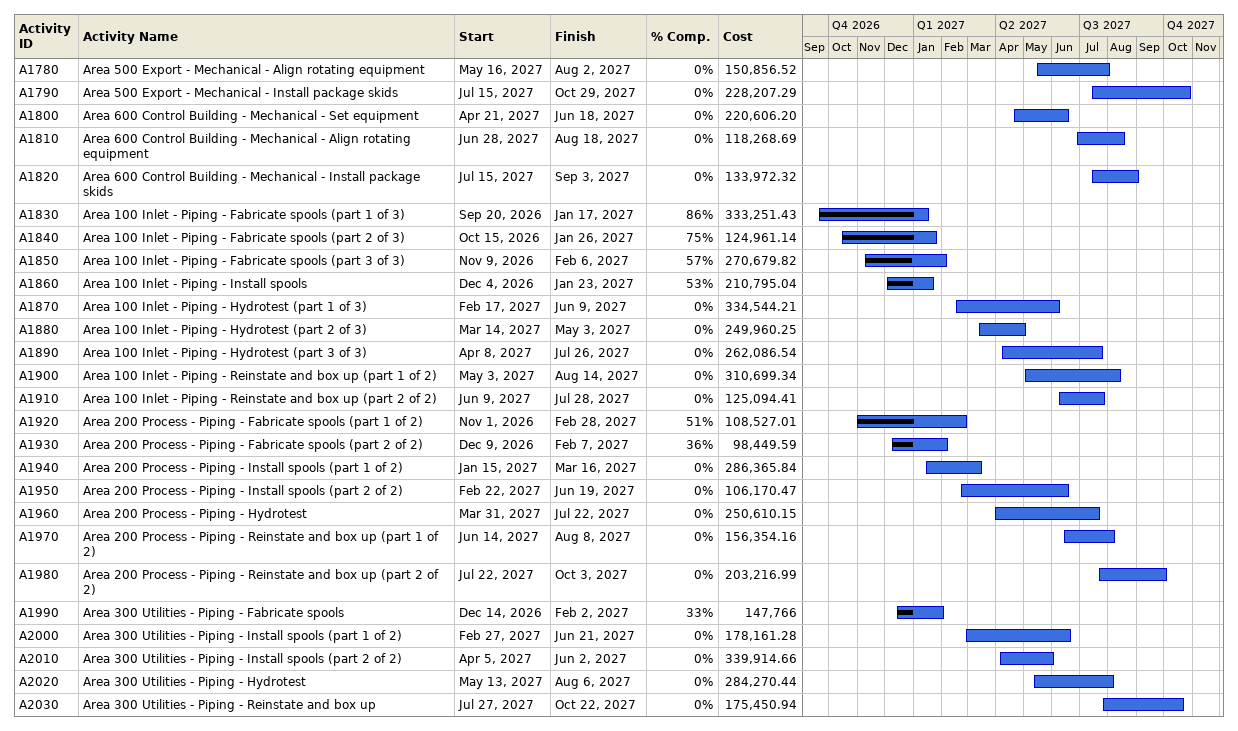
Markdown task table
| ID | Task | Start | Finish | % complete | Cost |
|---|---|---|---|---|---|
| A1780 | Area 500 Export - Mechanical - Align rotating equipment | 2027-05-16 | 2027-08-02 | 0 | 150856.52 |
| A1790 | Area 500 Export - Mechanical - Install package skids | 2027-07-15 | 2027-10-29 | 0 | 228207.29 |
| A1800 | Area 600 Control Building - Mechanical - Set equipment | 2027-04-21 | 2027-06-18 | 0 | 220606.20 |
| A1810 | Area 600 Control Building - Mechanical - Align rotating equipment | 2027-06-28 | 2027-08-18 | 0 | 118268.69 |
| A1820 | Area 600 Control Building - Mechanical - Install package skids | 2027-07-15 | 2027-09-03 | 0 | 133972.32 |
| A1830 | Area 100 Inlet - Piping - Fabricate spools (part 1 of 3) | 2026-09-20 | 2027-01-17 | 86 | 333251.43 |
| A1840 | Area 100 Inlet - Piping - Fabricate spools (part 2 of 3) | 2026-10-15 | 2027-01-26 | 75 | 124961.14 |
| A1850 | Area 100 Inlet - Piping - Fabricate spools (part 3 of 3) | 2026-11-09 | 2027-02-06 | 57 | 270679.82 |
| A1860 | Area 100 Inlet - Piping - Install spools | 2026-12-04 | 2027-01-23 | 53 | 210795.04 |
| A1870 | Area 100 Inlet - Piping - Hydrotest (part 1 of 3) | 2027-02-17 | 2027-06-09 | 0 | 334544.21 |
| A1880 | Area 100 Inlet - Piping - Hydrotest (part 2 of 3) | 2027-03-14 | 2027-05-03 | 0 | 249960.25 |
| A1890 | Area 100 Inlet - Piping - Hydrotest (part 3 of 3) | 2027-04-08 | 2027-07-26 | 0 | 262086.54 |
| A1900 | Area 100 Inlet - Piping - Reinstate and box up (part 1 of 2) | 2027-05-03 | 2027-08-14 | 0 | 310699.34 |
| A1910 | Area 100 Inlet - Piping - Reinstate and box up (part 2 of 2) | 2027-06-09 | 2027-07-28 | 0 | 125094.41 |
| A1920 | Area 200 Process - Piping - Fabricate spools (part 1 of 2) | 2026-11-01 | 2027-02-28 | 51 | 108527.01 |
| A1930 | Area 200 Process - Piping - Fabricate spools (part 2 of 2) | 2026-12-09 | 2027-02-07 | 36 | 98449.59 |
| A1940 | Area 200 Process - Piping - Install spools (part 1 of 2) | 2027-01-15 | 2027-03-16 | 0 | 286365.84 |
| A1950 | Area 200 Process - Piping - Install spools (part 2 of 2) | 2027-02-22 | 2027-06-19 | 0 | 106170.47 |
| A1960 | Area 200 Process - Piping - Hydrotest | 2027-03-31 | 2027-07-22 | 0 | 250610.15 |
| A1970 | Area 200 Process - Piping - Reinstate and box up (part 1 of 2) | 2027-06-14 | 2027-08-08 | 0 | 156354.16 |
| A1980 | Area 200 Process - Piping - Reinstate and box up (part 2 of 2) | 2027-07-22 | 2027-10-03 | 0 | 203216.99 |
| A1990 | Area 300 Utilities - Piping - Fabricate spools | 2026-12-14 | 2027-02-02 | 33 | 147766 |
| A2000 | Area 300 Utilities - Piping - Install spools (part 1 of 2) | 2027-02-27 | 2027-06-21 | 0 | 178161.28 |
| A2010 | Area 300 Utilities - Piping - Install spools (part 2 of 2) | 2027-04-05 | 2027-06-02 | 0 | 339914.66 |
| A2020 | Area 300 Utilities - Piping - Hydrotest | 2027-05-13 | 2027-08-06 | 0 | 284270.44 |
| A2030 | Area 300 Utilities - Piping - Reinstate and box up | 2027-07-27 | 2027-10-22 | 0 | 175450.94 |
